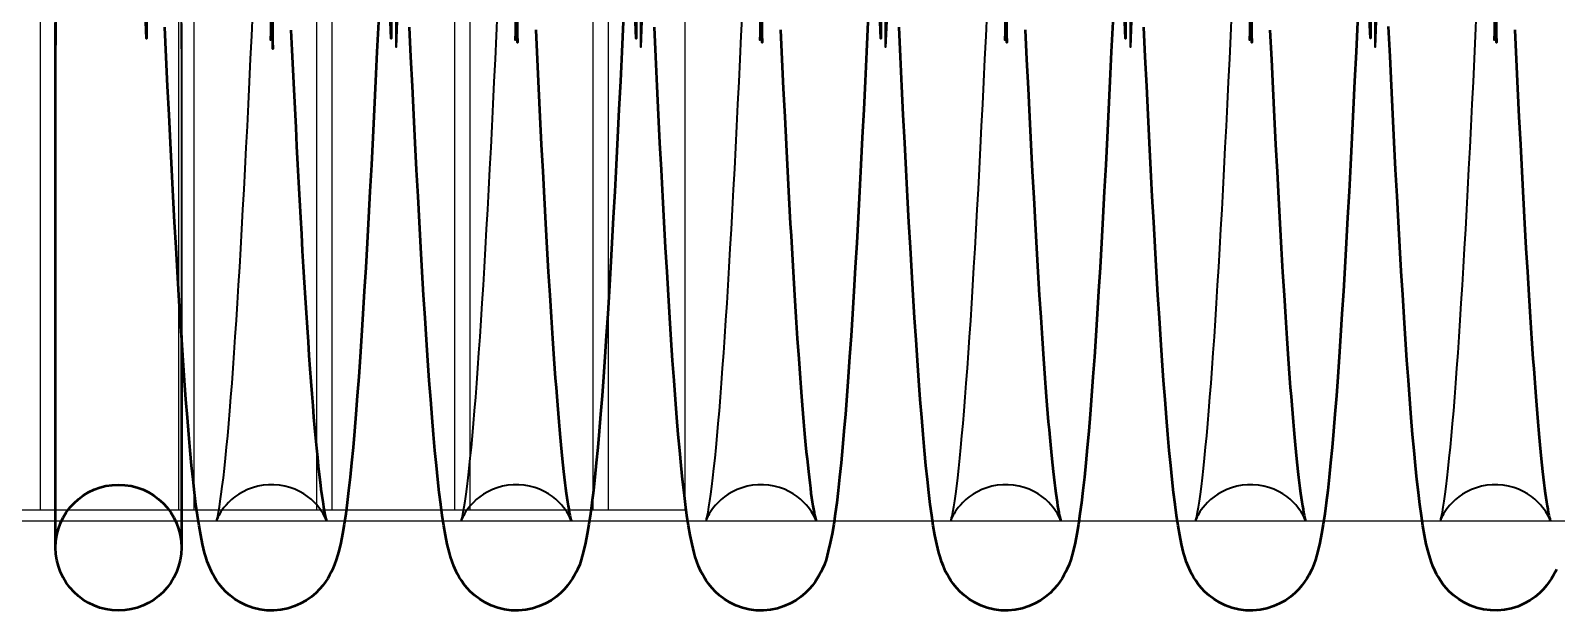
# Model space of a CAD drawing. Header units: millimetres. Extents: x 0 to 190005487, y 0 to 455456909.
# Drawn here: x 90382.56 to 90432.27, y 21488.31 to 21507.21 of the extents above; entities that cross this region are included whole.
import ezdxf

# ---------------------------------------------------------------- set-up
doc = ezdxf.new("R2010")
doc.units = ezdxf.units.MM
doc.header["$LTSCALE"] = 400
doc.header["$MEASUREMENT"] = 0
doc.linetypes.add('CENTERX2', pattern=[4, 2.5, -0.5, 0.5, -0.5])
doc.layers.get('0').update_dxf_attribs({"linetype": 'CONTINUOUS'})
doc.layers.add('가려진 것(ISO)', color=7, linetype='CONTINUOUS', lineweight=35)
doc.layers.add('가시적인 것(ISO)', color=7, linetype='CONTINUOUS', lineweight=50)

# ---------------------------------------------------------------- blocks, each defined once
blk = doc.blocks.new('bvde')
at = {"color": 3}
for p, q in [((21501412.18, -50950296.858), (21501412.18, -50950315.858)), ((21501412.18, -50950296.858), (21501479.18, -50950296.858)), ((21501423.68, -50950296.858), (21501423.68, -50950329.285)), ((21501425.18, -50950296.858), (21501425.18, -50950329.285)), ((21501426.68, -50950296.858), (21501426.68, -50950329.285)), ((21501437.18, -50950296.858), (21501437.18, -50950395.858)), ((21501438.18, -50950296.858), (21501438.18, -50950395.858)), ((21501446.18, -50950296.858), (21501446.18, -50950395.858)), ((21501447.18, -50950296.858), (21501447.18, -50950395.858)), ((21501455.18, -50950296.858), (21501455.18, -50950395.858)), ((21501456.18, -50950296.858), (21501456.18, -50950395.858)), ((21501464.18, -50950296.858), (21501464.18, -50950395.858)), ((21501465.18, -50950296.858), (21501465.18, -50950395.858)), ((21501473.18, -50950296.858), (21501473.18, -50950395.858)), ((21501474.18, -50950296.858), (21501474.18, -50950395.858)), ((21501479.18, -50950296.858), (21501479.18, -50950395.858)), ((21501406.18, -50950315.858), (21501406.18, -50950325.858)), ((21501406.18, -50950315.858), (21501412.18, -50950315.858)), ((21501406.18, -50950325.858), (21501412.18, -50950325.858)), ((21501412.18, -50950325.858), (21501412.18, -50950366.858)), ((21501421.829, -50950333.797), (21501412.18, -50950325.858)), ((21501437.18, -50950329.16), (21501428.53, -50950331.773)), ((21501420.68, -50950358.914), (21501412.18, -50950366.858)), ((21501437.18, -50950363.555), (21501428.529, -50950360.93)), ((21501406.18, -50950366.858), (21501406.18, -50950376.858)), ((21501406.18, -50950366.858), (21501412.18, -50950366.858)), ((21501406.18, -50950376.858), (21501412.18, -50950376.858)), ((21501412.18, -50950376.858), (21501412.18, -50950395.858)), ((21501412.18, -50950395.858), (21501479.18, -50950395.858))]:
    blk.add_line(p, q, dxfattribs=at)
at = {"color": 1, "linetype": 'CENTERX2'}
blk.add_line((21501396.43, -50950346.43), (21501490.713, -50950346.43), dxfattribs=at)
at = {"color": 1}
for p, q in [((21501420.68, -50950358.554), (21501420.68, -50950373.414)), ((21501420.68, -50950358.914), (21501421.81, -50950358.914)), ((21501420.68, -50950359.914), (21501421.68, -50950359.914)), ((21501420.68, -50950360.414), (21501421.716, -50950360.414)), ((21501420.68, -50950361.414), (21501422.018, -50950361.414)), ((21501420.68, -50950361.914), (21501422.308, -50950361.914)), ((21501428.052, -50950361.914), (21501429.68, -50950361.914)), ((21501428.342, -50950361.414), (21501429.68, -50950361.414)), ((21501429.68, -50950361.279), (21501429.68, -50950373.414)), ((21501420.68, -50950362.914), (21501423.377, -50950362.914)), ((21501426.983, -50950362.914), (21501429.68, -50950362.914)), ((21501420.68, -50950363.414), (21501429.68, -50950363.414)), ((21501420.68, -50950364.414), (21501429.68, -50950364.414)), ((21501420.68, -50950364.914), (21501429.68, -50950364.914)), ((21501420.68, -50950365.914), (21501429.68, -50950365.914)), ((21501420.68, -50950366.414), (21501429.68, -50950366.414)), ((21501420.68, -50950367.414), (21501429.68, -50950367.414)), ((21501420.68, -50950367.914), (21501429.68, -50950367.914)), ((21501420.68, -50950368.914), (21501429.68, -50950368.914)), ((21501420.68, -50950369.414), (21501429.68, -50950369.414)), ((21501420.68, -50950370.414), (21501429.68, -50950370.414)), ((21501420.68, -50950370.914), (21501429.68, -50950370.914)), ((21501420.68, -50950371.914), (21501429.68, -50950371.914)), ((21501420.68, -50950372.414), (21501429.68, -50950372.414)), ((21501420.18, -50950373.414), (21501420.18, -50950379.414)), ((21501420.18, -50950373.414), (21501430.18, -50950373.414)), ((21501430.18, -50950373.414), (21501430.18, -50950379.414)), ((21501420.18, -50950379.414), (21501430.18, -50950379.414))]:
    blk.add_line(p, q, dxfattribs=at)
at = {"color": 3}
blk.add_circle((21501425.18, -50950346.358), 8.5, dxfattribs=at)
for centre, radius, start, end in [((21501425.18, -50950332.785), 3.5, 16.81025, 196.81025), ((21501425.18, -50950346.358), 13, 104.93583, 255.04286), ((21501425.18, -50950359.914), 3.5, 163.4646, 343.1217)]:
    blk.add_arc(centre, radius, start, end, dxfattribs=at)
blk = doc.blocks.new('토션스프링 3')
at = {"layer": '가려진 것(ISO)', "flags": 128}
for points in [[(21461449.024, -50952924.108), (21461449.024, -50952925.345), (21461449.024, -50952888.582)], [(21461449.024, -50952923.693), (21461449.024, -50952924.805), (21461449.024, -50952925.906), (21461449.024, -50952926.994), (21461449.024, -50952928.069), (21461449.024, -50952929.129), (21461449.024, -50952930.175), (21461449.024, -50952931.206), (21461449.024, -50952932.224), (21461449.024, -50952933.229), (21461449.024, -50952934.22), (21461449.024, -50952935.196), (21461449.024, -50952936.157), (21461449.024, -50952937.102), (21461449.024, -50952938.031), (21461449.024, -50952938.943), (21461449.024, -50952939.838), (21461449.024, -50952940.714), (21461449.024, -50952941.572), (21461449.024, -50952942.41), (21461449.024, -50952943.229), (21461449.024, -50952944.027)], [(21461463.079, -50952923.543), (21461463.007, -50952925.233), (21461462.936, -50952888.925)], [(21461479.026, -50952923.543), (21461478.954, -50952925.233), (21461478.883, -50952888.925)], [(21461494.973, -50952923.543), (21461494.901, -50952925.233), (21461494.83, -50952888.925)], [(21461510.92, -50952923.543), (21461510.848, -50952925.233), (21461510.776, -50952888.925)], [(21461526.866, -50952923.543), (21461526.795, -50952925.233), (21461526.723, -50952888.925)], [(21461458.46, -50952956.08), (21461458.454, -50952956.062), (21461458.433, -50952956.006), (21461458.39, -50952955.903), (21461458.311, -50952955.744), (21461458.254, -50952955.64), (21461458.181, -50952955.52), (21461458.089, -50952955.383), (21461457.975, -50952955.231), (21461457.836, -50952955.064), (21461457.668, -50952954.888), (21461457.472, -50952954.707), (21461457.248, -50952954.528), (21461456.994, -50952954.356), (21461456.714, -50952954.198), (21461456.412, -50952954.057), (21461456.091, -50952953.939), (21461455.754, -50952953.85), (21461455.406, -50952953.789), (21461455.051, -50952953.759), (21461454.694, -50952953.76), (21461454.341, -50952953.793), (21461453.994, -50952953.858), (21461453.658, -50952953.951), (21461453.338, -50952954.069), (21461453.039, -50952954.211), (21461452.762, -50952954.372), (21461452.511, -50952954.546), (21461452.288, -50952954.725), (21461452.095, -50952954.905), (21461451.932, -50952955.081), (21461451.795, -50952955.245), (21461451.684, -50952955.396), (21461451.593, -50952955.531), (21461451.522, -50952955.65), (21461451.466, -50952955.752), (21461451.423, -50952955.838), (21461451.365, -50952955.965), (21461451.335, -50952956.042), (21461451.323, -50952956.076), (21461451.323, -50952956.075), (21461451.331, -50952956.044), (21461451.346, -50952955.986), (21461451.365, -50952955.904), (21461451.389, -50952955.8), (21461451.442, -50952955.536), (21461451.498, -50952955.208), (21461451.558, -50952954.818), (21461451.621, -50952954.369), (21461451.687, -50952953.863), (21461451.755, -50952953.303), (21461451.824, -50952952.69), (21461451.894, -50952952.028), (21461451.966, -50952951.319), (21461452.037, -50952950.565), (21461452.108, -50952949.768), (21461452.179, -50952948.931), (21461452.25, -50952948.052), (21461452.32, -50952947.131), (21461452.391, -50952946.166), (21461452.462, -50952945.161), (21461452.533, -50952944.117), (21461452.605, -50952943.034), (21461452.676, -50952941.915), (21461452.748, -50952940.76), (21461452.819, -50952939.572), (21461452.89, -50952938.352), (21461452.962, -50952937.101), (21461453.033, -50952935.82), (21461453.104, -50952934.506), (21461453.175, -50952933.16), (21461453.247, -50952931.784), (21461453.318, -50952930.379), (21461453.39, -50952928.947), (21461453.461, -50952927.491), (21461453.533, -50952926.011), (21461453.605, -50952924.509), (21461453.676, -50952922.988)], [(21461454.748, -50952888.469), (21461454.819, -50952924.781), (21461454.891, -50952923.091)], [(21461474.406, -50952956.08), (21461474.401, -50952956.062), (21461474.38, -50952956.006), (21461474.336, -50952955.903), (21461474.258, -50952955.744), (21461474.201, -50952955.64), (21461474.128, -50952955.52), (21461474.036, -50952955.383), (21461473.922, -50952955.231), (21461473.782, -50952955.064), (21461473.615, -50952954.888), (21461473.419, -50952954.707), (21461473.195, -50952954.528), (21461472.941, -50952954.356), (21461472.661, -50952954.197), (21461472.358, -50952954.057), (21461472.038, -50952953.939), (21461471.701, -50952953.85), (21461471.352, -50952953.789), (21461470.997, -50952953.758), (21461470.641, -50952953.76), (21461470.288, -50952953.793), (21461469.94, -50952953.858), (21461469.604, -50952953.951), (21461469.285, -50952954.069), (21461468.986, -50952954.212), (21461468.709, -50952954.373), (21461468.457, -50952954.546), (21461468.235, -50952954.725), (21461468.042, -50952954.906), (21461467.878, -50952955.081), (21461467.742, -50952955.245), (21461467.63, -50952955.396), (21461467.54, -50952955.531), (21461467.469, -50952955.651), (21461467.413, -50952955.753), (21461467.369, -50952955.838), (21461467.312, -50952955.965), (21461467.282, -50952956.042), (21461467.27, -50952956.076), (21461467.27, -50952956.075), (21461467.278, -50952956.044), (21461467.293, -50952955.987), (21461467.312, -50952955.904), (21461467.335, -50952955.8), (21461467.388, -50952955.536), (21461467.445, -50952955.208), (21461467.505, -50952954.818), (21461467.568, -50952954.369), (21461467.634, -50952953.863), (21461467.702, -50952953.303), (21461467.771, -50952952.691), (21461467.841, -50952952.029), (21461467.912, -50952951.32), (21461467.984, -50952950.566), (21461468.055, -50952949.769), (21461468.126, -50952948.932), (21461468.196, -50952948.053), (21461468.267, -50952947.132), (21461468.338, -50952946.168), (21461468.409, -50952945.162), (21461468.48, -50952944.118), (21461468.551, -50952943.035), (21461468.623, -50952941.916), (21461468.694, -50952940.762), (21461468.766, -50952939.573), (21461468.837, -50952938.353), (21461468.908, -50952937.101), (21461468.979, -50952935.82), (21461469.051, -50952934.507), (21461469.122, -50952933.161), (21461469.193, -50952931.785), (21461469.265, -50952930.38), (21461469.337, -50952928.949), (21461469.408, -50952927.492), (21461469.48, -50952926.012), (21461469.551, -50952924.51), (21461469.623, -50952922.988)], [(21461470.695, -50952888.469), (21461470.766, -50952924.781), (21461470.838, -50952923.091)], [(21461490.353, -50952956.08), (21461490.347, -50952956.062), (21461490.327, -50952956.006), (21461490.283, -50952955.903), (21461490.205, -50952955.744), (21461490.147, -50952955.64), (21461490.074, -50952955.52), (21461489.983, -50952955.383), (21461489.869, -50952955.231), (21461489.729, -50952955.064), (21461489.562, -50952954.888), (21461489.366, -50952954.707), (21461489.142, -50952954.528), (21461488.888, -50952954.356), (21461488.608, -50952954.197), (21461488.305, -50952954.057), (21461487.984, -50952953.939), (21461487.648, -50952953.85), (21461487.299, -50952953.789), (21461486.944, -50952953.758), (21461486.588, -50952953.76), (21461486.235, -50952953.793), (21461485.887, -50952953.858), (21461485.551, -50952953.951), (21461485.232, -50952954.069), (21461484.932, -50952954.212), (21461484.655, -50952954.373), (21461484.404, -50952954.546), (21461484.181, -50952954.726), (21461483.989, -50952954.906), (21461483.825, -50952955.081), (21461483.689, -50952955.245), (21461483.577, -50952955.396), (21461483.487, -50952955.531), (21461483.415, -50952955.651), (21461483.36, -50952955.753), (21461483.316, -50952955.838), (21461483.258, -50952955.965), (21461483.229, -50952956.042), (21461483.217, -50952956.076), (21461483.217, -50952956.075), (21461483.225, -50952956.044), (21461483.239, -50952955.987), (21461483.259, -50952955.905), (21461483.282, -50952955.801), (21461483.335, -50952955.536), (21461483.392, -50952955.207), (21461483.453, -50952954.817), (21461483.516, -50952954.368), (21461483.581, -50952953.863), (21461483.649, -50952953.303), (21461483.718, -50952952.691), (21461483.788, -50952952.029), (21461483.859, -50952951.32), (21461483.931, -50952950.566), (21461484.002, -50952949.769), (21461484.073, -50952948.931), (21461484.143, -50952948.053), (21461484.214, -50952947.132), (21461484.285, -50952946.168), (21461484.356, -50952945.163), (21461484.427, -50952944.118), (21461484.498, -50952943.036), (21461484.57, -50952941.917), (21461484.641, -50952940.762), (21461484.713, -50952939.574), (21461484.784, -50952938.353), (21461484.855, -50952937.101), (21461484.926, -50952935.82), (21461484.997, -50952934.507), (21461485.069, -50952933.161), (21461485.14, -50952931.785), (21461485.212, -50952930.381), (21461485.283, -50952928.949), (21461485.355, -50952927.492), (21461485.427, -50952926.012), (21461485.498, -50952924.51), (21461485.57, -50952922.988)], [(21461486.642, -50952888.468), (21461486.713, -50952924.78), (21461486.784, -50952923.091)], [(21461506.3, -50952956.08), (21461506.294, -50952956.062), (21461506.274, -50952956.006), (21461506.23, -50952955.903), (21461506.151, -50952955.744), (21461506.094, -50952955.64), (21461506.021, -50952955.52), (21461505.929, -50952955.383), (21461505.816, -50952955.231), (21461505.676, -50952955.064), (21461505.508, -50952954.887), (21461505.313, -50952954.707), (21461505.088, -50952954.528), (21461504.834, -50952954.356), (21461504.554, -50952954.197), (21461504.252, -50952954.056), (21461503.931, -50952953.939), (21461503.594, -50952953.85), (21461503.245, -50952953.789), (21461502.89, -50952953.758), (21461502.534, -50952953.76), (21461502.181, -50952953.793), (21461501.833, -50952953.858), (21461501.497, -50952953.951), (21461501.178, -50952954.07), (21461500.879, -50952954.212), (21461500.602, -50952954.373), (21461500.35, -50952954.546), (21461500.128, -50952954.726), (21461499.935, -50952954.906), (21461499.772, -50952955.081), (21461499.635, -50952955.246), (21461499.523, -50952955.397), (21461499.432, -50952955.53), (21461499.36, -50952955.648), (21461499.304, -50952955.75), (21461499.261, -50952955.837), (21461499.205, -50952955.967), (21461499.175, -50952956.043), (21461499.164, -50952956.076), (21461499.164, -50952956.074), (21461499.173, -50952956.042), (21461499.188, -50952955.985), (21461499.206, -50952955.904), (21461499.228, -50952955.803), (21461499.279, -50952955.54), (21461499.339, -50952955.206), (21461499.402, -50952954.809), (21461499.467, -50952954.358), (21461499.533, -50952953.854), (21461499.6, -50952953.297), (21461499.668, -50952952.688), (21461499.737, -50952952.03), (21461499.807, -50952951.325), (21461499.877, -50952950.572), (21461499.948, -50952949.775), (21461500.019, -50952948.935), (21461500.09, -50952948.053), (21461500.161, -50952947.131), (21461500.232, -50952946.171), (21461500.302, -50952945.171), (21461500.373, -50952944.13), (21461500.444, -50952943.049), (21461500.516, -50952941.93), (21461500.587, -50952940.775), (21461500.659, -50952939.584), (21461500.73, -50952938.361), (21461500.802, -50952937.105), (21461500.873, -50952935.818), (21461500.944, -50952934.503), (21461501.016, -50952933.16), (21461501.087, -50952931.791), (21461501.158, -50952930.391), (21461501.23, -50952928.963), (21461501.301, -50952927.508), (21461501.373, -50952926.028), (21461501.444, -50952924.525), (21461501.516, -50952923)], [(21461502.589, -50952888.461), (21461502.66, -50952924.774), (21461502.731, -50952923.091)], [(21461522.247, -50952956.08), (21461522.241, -50952956.062), (21461522.22, -50952956.006), (21461522.177, -50952955.903), (21461522.098, -50952955.744), (21461522.041, -50952955.64), (21461521.968, -50952955.52), (21461521.876, -50952955.383), (21461521.763, -50952955.231), (21461521.623, -50952955.064), (21461521.455, -50952954.888), (21461521.26, -50952954.707), (21461521.036, -50952954.528), (21461520.782, -50952954.356), (21461520.502, -50952954.197), (21461520.199, -50952954.057), (21461519.878, -50952953.94), (21461519.542, -50952953.85), (21461519.193, -50952953.789), (21461518.838, -50952953.758), (21461518.482, -50952953.76), (21461518.129, -50952953.793), (21461517.781, -50952953.858), (21461517.445, -50952953.95), (21461517.126, -50952954.069), (21461516.826, -50952954.212), (21461516.549, -50952954.372), (21461516.298, -50952954.546), (21461516.075, -50952954.725), (21461515.883, -50952954.905), (21461515.719, -50952955.08), (21461515.583, -50952955.245), (21461515.471, -50952955.396), (21461515.381, -50952955.531), (21461515.309, -50952955.651), (21461515.254, -50952955.752), (21461515.21, -50952955.838), (21461515.152, -50952955.965), (21461515.123, -50952956.042), (21461515.11, -50952956.076), (21461515.111, -50952956.075), (21461515.119, -50952956.044), (21461515.134, -50952955.986), (21461515.153, -50952955.904), (21461515.176, -50952955.8), (21461515.229, -50952955.537), (21461515.285, -50952955.21), (21461515.345, -50952954.82), (21461515.408, -50952954.371), (21461515.473, -50952953.865), (21461515.541, -50952953.304), (21461515.611, -50952952.691), (21461515.682, -50952952.029), (21461515.753, -50952951.319), (21461515.825, -50952950.565), (21461515.896, -50952949.768), (21461515.967, -50952948.932), (21461516.037, -50952948.053), (21461516.108, -50952947.131), (21461516.179, -50952946.166), (21461516.25, -50952945.161), (21461516.321, -50952944.116), (21461516.392, -50952943.034), (21461516.464, -50952941.915), (21461516.535, -50952940.76), (21461516.606, -50952939.573), (21461516.678, -50952938.353), (21461516.749, -50952937.102), (21461516.82, -50952935.821), (21461516.891, -50952934.506), (21461516.963, -50952933.16), (21461517.034, -50952931.784), (21461517.106, -50952930.379), (21461517.177, -50952928.947), (21461517.249, -50952927.49), (21461517.32, -50952926.011), (21461517.392, -50952924.509), (21461517.463, -50952922.988)], [(21461518.535, -50952888.47), (21461518.607, -50952924.781), (21461518.678, -50952923.091)], [(21461538.194, -50952956.08), (21461538.188, -50952956.062), (21461538.167, -50952956.006), (21461538.124, -50952955.903), (21461538.045, -50952955.744), (21461537.988, -50952955.64), (21461537.915, -50952955.52), (21461537.823, -50952955.383), (21461537.709, -50952955.231), (21461537.57, -50952955.064), (21461537.402, -50952954.888), (21461537.207, -50952954.707), (21461536.982, -50952954.528), (21461536.728, -50952954.356), (21461536.448, -50952954.197), (21461536.146, -50952954.057), (21461535.825, -50952953.94), (21461535.489, -50952953.85), (21461535.14, -50952953.789), (21461534.785, -50952953.758), (21461534.429, -50952953.76), (21461534.075, -50952953.793), (21461533.728, -50952953.858), (21461533.392, -50952953.95), (21461533.073, -50952954.069), (21461532.773, -50952954.212), (21461532.496, -50952954.372), (21461532.245, -50952954.546), (21461532.022, -50952954.725), (21461531.83, -50952954.905), (21461531.666, -50952955.08), (21461531.53, -50952955.245), (21461531.418, -50952955.396), (21461531.328, -50952955.531), (21461531.256, -50952955.651), (21461531.2, -50952955.752), (21461531.157, -50952955.838), (21461531.099, -50952955.965), (21461531.069, -50952956.042), (21461531.057, -50952956.076), (21461531.058, -50952956.075), (21461531.066, -50952956.044), (21461531.08, -50952955.986), (21461531.1, -50952955.904), (21461531.123, -50952955.8), (21461531.175, -50952955.537), (21461531.232, -50952955.209), (21461531.292, -50952954.82), (21461531.355, -50952954.371), (21461531.42, -50952953.865), (21461531.488, -50952953.304), (21461531.558, -50952952.691), (21461531.628, -50952952.029), (21461531.7, -50952951.319), (21461531.771, -50952950.565), (21461531.843, -50952949.768), (21461531.913, -50952948.932), (21461531.984, -50952948.053), (21461532.054, -50952947.131), (21461532.125, -50952946.166), (21461532.196, -50952945.161), (21461532.268, -50952944.116), (21461532.339, -50952943.034), (21461532.41, -50952941.915), (21461532.482, -50952940.761), (21461532.553, -50952939.573), (21461532.624, -50952938.353), (21461532.696, -50952937.102), (21461532.767, -50952935.821), (21461532.838, -50952934.507), (21461532.909, -50952933.16), (21461532.981, -50952931.784), (21461533.052, -50952930.379), (21461533.124, -50952928.947), (21461533.196, -50952927.491), (21461533.267, -50952926.011), (21461533.339, -50952924.509), (21461533.41, -50952922.988)], [(21461534.482, -50952888.47), (21461534.553, -50952924.781), (21461534.625, -50952923.091)]]:
    blk.add_lwpolyline(points, dxfattribs=at)
at = {"layer": '가시적인 것(ISO)'}
blk.add_line((21461449.024, -50952944.027), (21461449.024, -50952957.855), dxfattribs=at)
at = {"layer": '가시적인 것(ISO)', "flags": 128}
for points in [[(21461440.824, -50952957.855), (21461440.824, -50952957.73), (21461440.824, -50952957.664), (21461440.824, -50952957.566), (21461440.824, -50952957.413), (21461440.824, -50952957.219), (21461440.824, -50952956.99), (21461440.824, -50952956.727), (21461440.824, -50952956.428), (21461440.824, -50952956.095), (21461440.824, -50952955.727), (21461440.824, -50952955.323), (21461440.824, -50952954.884), (21461440.824, -50952954.412), (21461440.824, -50952953.905), (21461440.824, -50952953.366), (21461440.824, -50952952.794), (21461440.824, -50952952.19), (21461440.824, -50952951.554), (21461440.824, -50952950.887), (21461440.824, -50952950.189), (21461440.824, -50952949.461), (21461440.824, -50952948.703), (21461440.824, -50952947.913), (21461440.824, -50952947.092), (21461440.824, -50952946.241), (21461440.824, -50952945.361), (21461440.824, -50952944.452), (21461440.824, -50952943.514), (21461440.824, -50952942.55), (21461440.824, -50952941.56), (21461440.824, -50952940.545), (21461440.824, -50952939.505), (21461440.824, -50952938.441), (21461440.824, -50952937.355), (21461440.824, -50952936.247), (21461440.824, -50952935.116), (21461440.824, -50952933.961), (21461440.824, -50952932.782), (21461440.824, -50952931.582), (21461440.824, -50952930.36), (21461440.824, -50952929.119), (21461440.824, -50952927.859), (21461440.824, -50952926.581), (21461440.824, -50952925.287), (21461440.824, -50952923.978)], [(21461440.824, -50952888.578), (21461440.824, -50952925.118), (21461440.824, -50952923.657)], [(21461454.924, -50952923.876), (21461454.986, -50952925.339), (21461455.048, -50952888.801)], [(21461456.159, -50952924.136), (21461456.221, -50952925.436), (21461456.283, -50952926.722), (21461456.345, -50952927.991), (21461456.407, -50952929.243), (21461456.468, -50952930.477), (21461456.53, -50952931.692), (21461456.592, -50952932.885), (21461456.654, -50952934.057), (21461456.716, -50952935.207), (21461456.777, -50952936.332), (21461456.839, -50952937.433), (21461456.9, -50952938.507), (21461456.962, -50952939.558), (21461457.023, -50952940.585), (21461457.085, -50952941.587), (21461457.146, -50952942.564), (21461457.208, -50952943.514), (21461457.27, -50952944.437), (21461457.331, -50952945.331), (21461457.393, -50952946.196), (21461457.454, -50952947.03), (21461457.515, -50952947.834), (21461457.576, -50952948.606), (21461457.637, -50952949.344), (21461457.697, -50952950.051), (21461457.758, -50952950.726), (21461457.819, -50952951.368), (21461457.879, -50952951.976), (21461457.939, -50952952.549), (21461457.998, -50952953.087), (21461458.056, -50952953.586), (21461458.114, -50952954.048), (21461458.17, -50952954.469), (21461458.226, -50952954.851), (21461458.28, -50952955.191), (21461458.331, -50952955.484), (21461458.377, -50952955.726), (21461458.417, -50952955.912), (21461458.447, -50952956.034), (21461458.456, -50952956.068), (21461458.46, -50952956.08)], [(21461470.824, -50952922.763), (21461470.915, -50952924.93), (21461471.007, -50952889.095)], [(21461472.105, -50952924.116), (21461472.197, -50952926.04), (21461472.288, -50952927.929), (21461472.38, -50952929.78), (21461472.472, -50952931.589), (21461472.563, -50952933.353), (21461472.655, -50952935.068), (21461472.746, -50952936.73), (21461472.792, -50952937.54), (21461472.837, -50952938.337), (21461472.928, -50952939.893), (21461473.02, -50952941.395), (21461473.111, -50952942.841), (21461473.202, -50952944.228), (21461473.293, -50952945.552), (21461473.339, -50952946.19), (21461473.384, -50952946.812), (21461473.43, -50952947.416), (21461473.475, -50952948.003), (21461473.52, -50952948.572), (21461473.565, -50952949.123), (21461473.61, -50952949.657), (21461473.655, -50952950.174), (21461473.7, -50952950.673), (21461473.745, -50952951.155), (21461473.79, -50952951.617), (21461473.834, -50952952.061), (21461473.879, -50952952.485), (21461473.923, -50952952.89), (21461473.966, -50952953.274), (21461474.009, -50952953.638), (21461474.052, -50952953.98), (21461474.094, -50952954.301), (21461474.136, -50952954.6), (21461474.177, -50952954.877), (21461474.217, -50952955.131), (21461474.256, -50952955.36), (21461474.292, -50952955.561), (21461474.326, -50952955.733), (21461474.356, -50952955.875), (21461474.381, -50952955.984), (21461474.399, -50952956.054), (21461474.406, -50952956.08)], [(21461486.771, -50952922.762), (21461486.862, -50952924.93), (21461486.954, -50952889.095)], [(21461488.052, -50952924.116), (21461488.144, -50952926.04), (21461488.235, -50952927.929), (21461488.327, -50952929.78), (21461488.419, -50952931.589), (21461488.51, -50952933.353), (21461488.602, -50952935.068), (21461488.693, -50952936.73), (21461488.739, -50952937.54), (21461488.784, -50952938.337), (21461488.875, -50952939.893), (21461488.967, -50952941.395), (21461489.058, -50952942.841), (21461489.149, -50952944.228), (21461489.24, -50952945.552), (21461489.286, -50952946.19), (21461489.331, -50952946.812), (21461489.377, -50952947.416), (21461489.422, -50952948.003), (21461489.467, -50952948.572), (21461489.512, -50952949.124), (21461489.557, -50952949.657), (21461489.602, -50952950.174), (21461489.647, -50952950.673), (21461489.692, -50952951.155), (21461489.737, -50952951.617), (21461489.781, -50952952.061), (21461489.825, -50952952.485), (21461489.869, -50952952.89), (21461489.913, -50952953.274), (21461489.956, -50952953.638), (21461489.999, -50952953.98), (21461490.041, -50952954.301), (21461490.083, -50952954.6), (21461490.124, -50952954.877), (21461490.164, -50952955.131), (21461490.203, -50952955.36), (21461490.239, -50952955.561), (21461490.273, -50952955.733), (21461490.302, -50952955.875), (21461490.328, -50952955.984), (21461490.346, -50952956.054), (21461490.353, -50952956.08)], [(21461502.717, -50952922.762), (21461502.809, -50952924.929), (21461502.901, -50952889.095)], [(21461503.999, -50952924.116), (21461504.091, -50952926.039), (21461504.182, -50952927.928), (21461504.274, -50952929.779), (21461504.366, -50952931.589), (21461504.457, -50952933.353), (21461504.549, -50952935.068), (21461504.64, -50952936.73), (21461504.685, -50952937.541), (21461504.731, -50952938.337), (21461504.822, -50952939.893), (21461504.913, -50952941.395), (21461505.005, -50952942.841), (21461505.096, -50952944.227), (21461505.187, -50952945.552), (21461505.233, -50952946.19), (21461505.278, -50952946.812), (21461505.323, -50952947.416), (21461505.369, -50952948.003), (21461505.414, -50952948.572), (21461505.459, -50952949.124), (21461505.504, -50952949.658), (21461505.549, -50952950.174), (21461505.594, -50952950.673), (21461505.639, -50952951.155), (21461505.683, -50952951.617), (21461505.728, -50952952.061), (21461505.772, -50952952.485), (21461505.816, -50952952.89), (21461505.86, -50952953.274), (21461505.903, -50952953.638), (21461505.946, -50952953.98), (21461505.988, -50952954.301), (21461506.029, -50952954.6), (21461506.071, -50952954.877), (21461506.111, -50952955.131), (21461506.15, -50952955.36), (21461506.186, -50952955.561), (21461506.219, -50952955.734), (21461506.249, -50952955.875), (21461506.275, -50952955.984), (21461506.293, -50952956.054), (21461506.3, -50952956.08)], [(21461518.665, -50952922.774), (21461518.756, -50952924.94), (21461518.848, -50952889.105)], [(21461519.946, -50952924.122), (21461520.038, -50952926.046), (21461520.129, -50952927.935), (21461520.221, -50952929.786), (21461520.313, -50952931.594), (21461520.404, -50952933.358), (21461520.496, -50952935.072), (21461520.587, -50952936.733), (21461520.678, -50952938.34), (21461520.769, -50952939.896), (21461520.861, -50952941.398), (21461520.952, -50952942.844), (21461521.043, -50952944.23), (21461521.134, -50952945.555), (21461521.18, -50952946.193), (21461521.225, -50952946.814), (21461521.27, -50952947.418), (21461521.316, -50952948.005), (21461521.361, -50952948.574), (21461521.406, -50952949.125), (21461521.451, -50952949.659), (21461521.496, -50952950.175), (21461521.541, -50952950.675), (21461521.586, -50952951.156), (21461521.63, -50952951.618), (21461521.675, -50952952.062), (21461521.719, -50952952.486), (21461521.763, -50952952.891), (21461521.807, -50952953.275), (21461521.85, -50952953.638), (21461521.892, -50952953.981), (21461521.935, -50952954.301), (21461521.976, -50952954.6), (21461522.018, -50952954.878), (21461522.058, -50952955.131), (21461522.097, -50952955.36), (21461522.133, -50952955.561), (21461522.166, -50952955.733), (21461522.196, -50952955.875), (21461522.222, -50952955.984), (21461522.24, -50952956.054), (21461522.247, -50952956.08)], [(21461534.611, -50952922.763), (21461534.703, -50952924.93), (21461534.794, -50952889.096)], [(21461535.893, -50952924.116), (21461535.984, -50952926.04), (21461536.076, -50952927.929), (21461536.168, -50952929.78), (21461536.259, -50952931.59), (21461536.351, -50952933.353), (21461536.442, -50952935.068), (21461536.534, -50952936.73), (21461536.579, -50952937.54), (21461536.625, -50952938.337), (21461536.716, -50952939.892), (21461536.807, -50952941.395), (21461536.899, -50952942.841), (21461536.99, -50952944.228), (21461537.081, -50952945.553), (21461537.126, -50952946.191), (21461537.172, -50952946.812), (21461537.217, -50952947.416), (21461537.262, -50952948.003), (21461537.307, -50952948.572), (21461537.352, -50952949.123), (21461537.397, -50952949.657), (21461537.442, -50952950.174), (21461537.487, -50952950.673), (21461537.532, -50952951.155), (21461537.577, -50952951.617), (21461537.622, -50952952.061), (21461537.666, -50952952.485), (21461537.71, -50952952.89), (21461537.753, -50952953.274), (21461537.797, -50952953.638), (21461537.839, -50952953.98), (21461537.881, -50952954.301), (21461537.923, -50952954.6), (21461537.964, -50952954.877), (21461538.005, -50952955.131), (21461538.043, -50952955.36), (21461538.08, -50952955.561), (21461538.113, -50952955.733), (21461538.143, -50952955.875), (21461538.168, -50952955.984), (21461538.187, -50952956.054), (21461538.194, -50952956.08)], [(21461461.857, -50952923.593), (21461461.765, -50952925.538), (21461461.673, -50952927.446), (21461461.582, -50952929.312), (21461461.491, -50952931.134), (21461461.399, -50952932.915), (21461461.308, -50952934.654), (21461461.216, -50952936.349), (21461461.124, -50952937.996), (21461461.032, -50952939.593), (21461460.94, -50952941.136), (21461460.848, -50952942.623), (21461460.756, -50952944.051), (21461460.664, -50952945.416), (21461460.573, -50952946.722), (21461460.481, -50952947.967), (21461460.388, -50952949.152), (21461460.296, -50952950.275), (21461460.202, -50952951.336), (21461460.109, -50952952.332), (21461460.014, -50952953.263), (21461459.919, -50952954.129), (21461459.822, -50952954.926), (21461459.726, -50952955.658), (21461459.626, -50952956.33), (21461459.52, -50952956.953), (21461459.404, -50952957.537), (21461459.273, -50952958.092), (21461459.112, -50952958.649), (21461459.003, -50952958.951), (21461458.865, -50952959.281), (21461458.78, -50952959.462), (21461458.679, -50952959.657), (21461458.559, -50952959.866), (21461458.413, -50952960.087), (21461458.238, -50952960.32), (21461458.028, -50952960.564), (21461457.779, -50952960.814), (21461457.489, -50952961.06), (21461457.159, -50952961.293), (21461456.788, -50952961.502), (21461456.384, -50952961.68), (21461455.955, -50952961.818), (21461455.507, -50952961.909), (21461455.046, -50952961.951), (21461454.583, -50952961.943), (21461454.126, -50952961.884), (21461453.683, -50952961.777), (21461453.26, -50952961.626), (21461452.868, -50952961.438), (21461452.512, -50952961.219), (21461452.193, -50952960.98), (21461451.916, -50952960.731), (21461451.68, -50952960.482), (21461451.483, -50952960.24), (21461451.318, -50952960.008), (21461451.182, -50952959.792), (21461451.069, -50952959.591), (21461450.973, -50952959.403), (21461450.823, -50952959.061), (21461450.706, -50952958.752), (21461450.612, -50952958.463), (21461450.533, -50952958.186), (21461450.399, -50952957.635), (21461450.28, -50952957.054), (21461450.17, -50952956.433), (21461450.068, -50952955.765), (21461449.972, -50952955.044), (21461449.878, -50952954.264), (21461449.784, -50952953.419), (21461449.69, -50952952.505), (21461449.597, -50952951.525), (21461449.504, -50952950.48), (21461449.411, -50952949.371), (21461449.319, -50952948.199), (21461449.227, -50952946.967), (21461449.135, -50952945.671), (21461449.043, -50952944.312), (21461448.951, -50952942.891), (21461448.859, -50952941.412), (21461448.766, -50952939.877), (21461448.674, -50952938.29), (21461448.583, -50952936.652), (21461448.491, -50952934.968), (21461448.399, -50952933.239), (21461448.308, -50952931.468), (21461448.217, -50952929.651), (21461448.125, -50952927.789), (21461448.033, -50952925.886), (21461447.941, -50952923.946)], [(21461446.842, -50952888.843), (21461446.751, -50952924.681), (21461446.659, -50952922.525)], [(21461477.804, -50952923.593), (21461477.712, -50952925.538), (21461477.62, -50952927.446), (21461477.529, -50952929.312), (21461477.437, -50952931.134), (21461477.346, -50952932.915), (21461477.254, -50952934.654), (21461477.163, -50952936.349), (21461477.071, -50952937.996), (21461476.979, -50952939.593), (21461476.887, -50952941.137), (21461476.795, -50952942.623), (21461476.703, -50952944.051), (21461476.611, -50952945.416), (21461476.519, -50952946.722), (21461476.428, -50952947.967), (21461476.335, -50952949.152), (21461476.242, -50952950.276), (21461476.149, -50952951.336), (21461476.055, -50952952.332), (21461475.961, -50952953.264), (21461475.865, -50952954.129), (21461475.769, -50952954.927), (21461475.673, -50952955.658), (21461475.573, -50952956.33), (21461475.467, -50952956.954), (21461475.351, -50952957.537), (21461475.222, -50952958.091), (21461475.077, -50952958.646), (21461474.972, -50952958.948), (21461474.826, -50952959.282), (21461474.734, -50952959.463), (21461474.627, -50952959.657), (21461474.503, -50952959.863), (21461474.358, -50952960.084), (21461474.183, -50952960.32), (21461473.974, -50952960.565), (21461473.725, -50952960.815), (21461473.435, -50952961.061), (21461473.104, -50952961.293), (21461472.734, -50952961.503), (21461472.33, -50952961.68), (21461471.901, -50952961.818), (21461471.453, -50952961.909), (21461470.992, -50952961.951), (21461470.528, -50952961.943), (21461470.072, -50952961.884), (21461469.628, -50952961.776), (21461469.206, -50952961.625), (21461468.814, -50952961.437), (21461468.457, -50952961.218), (21461468.139, -50952960.979), (21461467.862, -50952960.73), (21461467.627, -50952960.482), (21461467.429, -50952960.239), (21461467.265, -50952960.008), (21461467.129, -50952959.791), (21461467.015, -50952959.59), (21461466.92, -50952959.402), (21461466.77, -50952959.061), (21461466.653, -50952958.752), (21461466.559, -50952958.463), (21461466.48, -50952958.186), (21461466.346, -50952957.634), (21461466.226, -50952957.052), (21461466.116, -50952956.432), (21461466.015, -50952955.766), (21461465.919, -50952955.047), (21461465.825, -50952954.267), (21461465.731, -50952953.419), (21461465.637, -50952952.505), (21461465.543, -50952951.524), (21461465.45, -50952950.479), (21461465.358, -50952949.37), (21461465.266, -50952948.199), (21461465.174, -50952946.967), (21461465.082, -50952945.67), (21461464.989, -50952944.309), (21461464.897, -50952942.888), (21461464.805, -50952941.408), (21461464.713, -50952939.874), (21461464.621, -50952938.286), (21461464.529, -50952936.649), (21461464.438, -50952934.965), (21461464.346, -50952933.237), (21461464.255, -50952931.466), (21461464.163, -50952929.648), (21461464.072, -50952927.785), (21461463.98, -50952925.881), (21461463.888, -50952923.941)], [(21461462.789, -50952888.839), (21461462.697, -50952924.678), (21461462.606, -50952922.523)], [(21461493.75, -50952923.593), (21461493.659, -50952925.538), (21461493.567, -50952927.446), (21461493.476, -50952929.312), (21461493.384, -50952931.134), (21461493.293, -50952932.915), (21461493.201, -50952934.654), (21461493.109, -50952936.349), (21461493.018, -50952937.997), (21461492.926, -50952939.593), (21461492.834, -50952941.137), (21461492.742, -50952942.624), (21461492.65, -50952944.051), (21461492.558, -50952945.416), (21461492.466, -50952946.722), (21461492.374, -50952947.968), (21461492.282, -50952949.153), (21461492.189, -50952950.276), (21461492.096, -50952951.336), (21461492.002, -50952952.333), (21461491.908, -50952953.264), (21461491.812, -50952954.129), (21461491.716, -50952954.927), (21461491.619, -50952955.658), (21461491.52, -50952956.33), (21461491.414, -50952956.954), (21461491.297, -50952957.538), (21461491.169, -50952958.091), (21461491.024, -50952958.646), (21461490.918, -50952958.948), (21461490.772, -50952959.281), (21461490.68, -50952959.463), (21461490.573, -50952959.656), (21461490.45, -50952959.863), (21461490.305, -50952960.084), (21461490.13, -50952960.32), (21461489.921, -50952960.565), (21461489.672, -50952960.814), (21461489.382, -50952961.061), (21461489.052, -50952961.293), (21461488.681, -50952961.503), (21461488.277, -50952961.68), (21461487.848, -50952961.818), (21461487.4, -50952961.909), (21461486.939, -50952961.951), (21461486.475, -50952961.943), (21461486.019, -50952961.884), (21461485.575, -50952961.776), (21461485.153, -50952961.625), (21461484.761, -50952961.437), (21461484.405, -50952961.219), (21461484.086, -50952960.979), (21461483.809, -50952960.73), (21461483.574, -50952960.482), (21461483.376, -50952960.239), (21461483.212, -50952960.008), (21461483.076, -50952959.792), (21461482.962, -50952959.59), (21461482.867, -50952959.403), (21461482.717, -50952959.061), (21461482.6, -50952958.752), (21461482.505, -50952958.463), (21461482.427, -50952958.186), (21461482.293, -50952957.634), (21461482.172, -50952957.052), (21461482.063, -50952956.432), (21461481.962, -50952955.766), (21461481.866, -50952955.047), (21461481.772, -50952954.267), (21461481.678, -50952953.42), (21461481.584, -50952952.505), (21461481.49, -50952951.524), (21461481.397, -50952950.479), (21461481.305, -50952949.37), (21461481.212, -50952948.199), (21461481.12, -50952946.967), (21461481.028, -50952945.67), (21461480.936, -50952944.309), (21461480.844, -50952942.888), (21461480.752, -50952941.408), (21461480.66, -50952939.873), (21461480.568, -50952938.286), (21461480.476, -50952936.649), (21461480.384, -50952934.965), (21461480.293, -50952933.237), (21461480.202, -50952931.466), (21461480.11, -50952929.648), (21461480.018, -50952927.785), (21461479.927, -50952925.881), (21461479.835, -50952923.941)], [(21461478.736, -50952888.839), (21461478.644, -50952924.678), (21461478.553, -50952922.523)], [(21461509.697, -50952923.593), (21461509.605, -50952925.538), (21461509.514, -50952927.446), (21461509.422, -50952929.312), (21461509.331, -50952931.134), (21461509.24, -50952932.915), (21461509.148, -50952934.654), (21461509.056, -50952936.349), (21461508.964, -50952937.997), (21461508.872, -50952939.594), (21461508.78, -50952941.137), (21461508.689, -50952942.624), (21461508.597, -50952944.051), (21461508.505, -50952945.416), (21461508.413, -50952946.722), (21461508.321, -50952947.968), (21461508.229, -50952949.153), (21461508.136, -50952950.276), (21461508.043, -50952951.336), (21461507.949, -50952952.333), (21461507.854, -50952953.264), (21461507.759, -50952954.129), (21461507.663, -50952954.927), (21461507.566, -50952955.658), (21461507.467, -50952956.33), (21461507.361, -50952956.954), (21461507.244, -50952957.538), (21461507.116, -50952958.091), (21461506.97, -50952958.645), (21461506.863, -50952958.948), (21461506.717, -50952959.281), (21461506.626, -50952959.463), (21461506.52, -50952959.656), (21461506.397, -50952959.862), (21461506.252, -50952960.084), (21461506.077, -50952960.32), (21461505.868, -50952960.564), (21461505.619, -50952960.814), (21461505.33, -50952961.06), (21461504.999, -50952961.293), (21461504.628, -50952961.502), (21461504.224, -50952961.68), (21461503.796, -50952961.818), (21461503.347, -50952961.909), (21461502.886, -50952961.951), (21461502.423, -50952961.943), (21461501.966, -50952961.884), (21461501.523, -50952961.776), (21461501.1, -50952961.626), (21461500.708, -50952961.437), (21461500.352, -50952961.219), (21461500.033, -50952960.98), (21461499.756, -50952960.731), (21461499.521, -50952960.482), (21461499.323, -50952960.24), (21461499.159, -50952960.008), (21461499.023, -50952959.792), (21461498.909, -50952959.591), (21461498.814, -50952959.403), (21461498.664, -50952959.061), (21461498.547, -50952958.752), (21461498.452, -50952958.463), (21461498.374, -50952958.186), (21461498.239, -50952957.633), (21461498.119, -50952957.052), (21461498.01, -50952956.432), (21461497.909, -50952955.767), (21461497.813, -50952955.048), (21461497.719, -50952954.268), (21461497.625, -50952953.42), (21461497.531, -50952952.505), (21461497.437, -50952951.524), (21461497.344, -50952950.479), (21461497.252, -50952949.371), (21461497.159, -50952948.2), (21461497.067, -50952946.967), (21461496.975, -50952945.67), (21461496.883, -50952944.309), (21461496.791, -50952942.887), (21461496.699, -50952941.408), (21461496.607, -50952939.873), (21461496.515, -50952938.286), (21461496.423, -50952936.649), (21461496.331, -50952934.965), (21461496.24, -50952933.238), (21461496.148, -50952931.466), (21461496.057, -50952929.647), (21461495.965, -50952927.784), (21461495.874, -50952925.881), (21461495.782, -50952923.94)], [(21461494.683, -50952888.839), (21461494.591, -50952924.678), (21461494.5, -50952922.523)], [(21461525.644, -50952923.593), (21461525.552, -50952925.539), (21461525.461, -50952927.446), (21461525.369, -50952929.312), (21461525.278, -50952931.133), (21461525.186, -50952932.915), (21461525.095, -50952934.655), (21461525.003, -50952936.35), (21461524.911, -50952937.997), (21461524.819, -50952939.594), (21461524.727, -50952941.137), (21461524.635, -50952942.624), (21461524.544, -50952944.051), (21461524.452, -50952945.416), (21461524.36, -50952946.722), (21461524.268, -50952947.968), (21461524.176, -50952949.153), (21461524.083, -50952950.276), (21461523.99, -50952951.337), (21461523.896, -50952952.333), (21461523.801, -50952953.264), (21461523.706, -50952954.129), (21461523.61, -50952954.927), (21461523.513, -50952955.658), (21461523.414, -50952956.331), (21461523.307, -50952956.954), (21461523.191, -50952957.538), (21461523.064, -50952958.091), (21461522.916, -50952958.645), (21461522.808, -50952958.947), (21461522.662, -50952959.281), (21461522.466, -50952959.655), (21461522.344, -50952959.862), (21461522.199, -50952960.084), (21461522.025, -50952960.319), (21461521.815, -50952960.564), (21461521.567, -50952960.814), (21461521.277, -50952961.06), (21461520.946, -50952961.292), (21461520.575, -50952961.502), (21461520.172, -50952961.68), (21461519.743, -50952961.818), (21461519.295, -50952961.909), (21461518.834, -50952961.951), (21461518.37, -50952961.943), (21461517.914, -50952961.884), (21461517.47, -50952961.777), (21461517.048, -50952961.626), (21461516.656, -50952961.438), (21461516.299, -50952961.219), (21461515.98, -50952960.98), (21461515.703, -50952960.731), (21461515.468, -50952960.483), (21461515.27, -50952960.24), (21461515.106, -50952960.008), (21461514.97, -50952959.792), (21461514.856, -50952959.591), (21461514.761, -50952959.403), (21461514.611, -50952959.061), (21461514.494, -50952958.752), (21461514.399, -50952958.463), (21461514.321, -50952958.187), (21461514.186, -50952957.633), (21461514.066, -50952957.052), (21461513.957, -50952956.433), (21461513.856, -50952955.768), (21461513.761, -50952955.049), (21461513.666, -50952954.269), (21461513.572, -50952953.42), (21461513.478, -50952952.505), (21461513.384, -50952951.524), (21461513.291, -50952950.479), (21461513.198, -50952949.371), (21461513.106, -50952948.2), (21461513.014, -50952946.968), (21461512.922, -50952945.67), (21461512.83, -50952944.308), (21461512.738, -50952942.887), (21461512.646, -50952941.407), (21461512.554, -50952939.872), (21461512.462, -50952938.285), (21461512.37, -50952936.649), (21461512.278, -50952934.965), (21461512.187, -50952933.238), (21461512.095, -50952931.466), (21461512.004, -50952929.647), (21461511.912, -50952927.784), (21461511.82, -50952925.88), (21461511.729, -50952923.939)], [(21461510.629, -50952888.838), (21461510.538, -50952924.678), (21461510.447, -50952922.523)], [(21461538.618, -50952959.283), (21461538.525, -50952959.464), (21461538.417, -50952959.657), (21461538.291, -50952959.864), (21461538.145, -50952960.085), (21461537.97, -50952960.32), (21461537.761, -50952960.566), (21461537.512, -50952960.815), (21461537.219, -50952961.062), (21461536.885, -50952961.296), (21461536.515, -50952961.506), (21461536.113, -50952961.683), (21461535.683, -50952961.819), (21461535.233, -50952961.91), (21461534.773, -50952961.952), (21461534.311, -50952961.942), (21461533.853, -50952961.882), (21461533.409, -50952961.775), (21461532.989, -50952961.624), (21461532.597, -50952961.434), (21461532.239, -50952961.215), (21461531.922, -50952960.976), (21461531.647, -50952960.728), (21461531.411, -50952960.478), (21461531.214, -50952960.235), (21461531.05, -50952960.005), (21461530.914, -50952959.789), (21461530.802, -50952959.588), (21461530.707, -50952959.4), (21461530.555, -50952959.058), (21461530.44, -50952958.75), (21461530.267, -50952958.183), (21461530.128, -50952957.625), (21461530.012, -50952957.052), (21461529.909, -50952956.443), (21461529.808, -50952955.779), (21461529.709, -50952955.053), (21461529.613, -50952954.265), (21461529.518, -50952953.414), (21461529.424, -50952952.5), (21461529.331, -50952951.522), (21461529.238, -50952950.48), (21461529.145, -50952949.369), (21461529.053, -50952948.191), (21461528.96, -50952946.949), (21461528.867, -50952945.644), (21461528.775, -50952944.278), (21461528.683, -50952942.855), (21461528.591, -50952941.377), (21461528.499, -50952939.845), (21461528.407, -50952938.263), (21461528.316, -50952936.632), (21461528.224, -50952934.951), (21461528.133, -50952933.219), (21461528.041, -50952931.438), (21461527.949, -50952929.613), (21461527.857, -50952927.746), (21461527.765, -50952925.842), (21461527.674, -50952923.904)], [(21461526.575, -50952888.82), (21461526.484, -50952924.659), (21461526.392, -50952922.497)]]:
    blk.add_lwpolyline(points, dxfattribs=at)
at = {"layer": '가시적인 것(ISO)'}
blk.add_circle((21461444.924, -50952957.855), 4.1, dxfattribs=at)
blk.add_blockref('bvde', (-39997.356, -2559.538))
blk = doc.blocks.new('토션스프링1234')
blk.add_blockref('토션스프링 3', (188.103, -4314.906))
blk = doc.blocks.new('A$C640965EA')
at = {"color": 3}
blk.add_line((1320.65, 4430.554, 379.347), (4794.161, 4430.554, 379.347), dxfattribs=at)
at = {"xscale": 0.5000000000072761, "yscale": 0.5000000000072761, "zscale": 0.5000000000072761}
blk.add_blockref('토션스프링1234', (-10729019.037, 25483066.058, 379.347), dxfattribs=at)

msp = doc.modelspace()

# ---------------------------------------------------------------- block references
msp.add_blockref('A$C640965EA', (88587.952, 17060.682))

doc.saveas('drawing.dxf')
